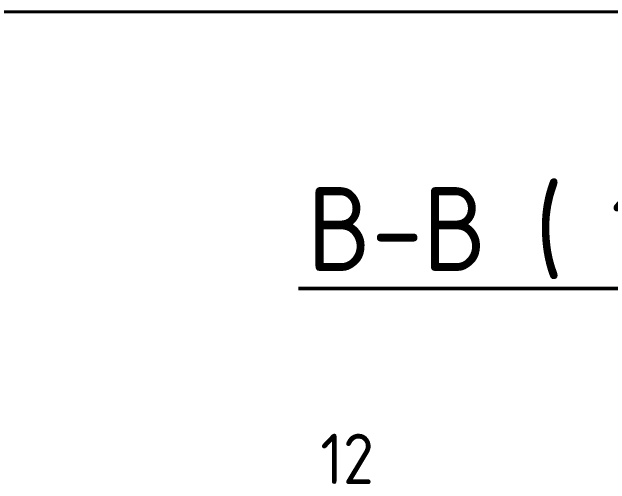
# Model space of a CAD drawing. Header units: millimetres. Extents: x 0 to 5945, y 0 to 4205.
# Drawn here: x 1571.6 to 1750, y 82.9 to 223.5 of the extents above; entities that cross this region are included whole.
import ezdxf

# ---------------------------------------------------------------- set-up
doc = ezdxf.new("R2010")
doc.units = ezdxf.units.MM
doc.header["$LTSCALE"] = 5
doc.layers.get('0').update_dxf_attribs({"color": 3, "lineweight": 25})
for name, color, linetype, lineweight in [('가시적인 것(ISO)', 3, 'Continuous', 40), ('경계(ISO)', 7, 'Continuous', 25), ('기호(ISO)', 5, 'Continuous', 25)]:
    doc.layers.add(name, color=color, linetype=linetype, lineweight=lineweight)
doc.styles.add('문자 텍스트_M2B', font='isocp.shx')
doc.styles.add('텍스트 스타일513', font='isocp.shx')

# ---------------------------------------------------------------- blocks, each defined once
blk = doc.blocks.new('경계 Default Border')
at = {"layer": '경계(ISO)', "color": 2, "insert": (332.725, 16.571), "char_height": 3, "attachment_point": 7, "style": '문자 텍스트_M2B'}
blk.add_mtext('12', dxfattribs=at)

msp = doc.modelspace()

# ---------------------------------------------------------------- linework, layer by layer
at = {"layer": '가시적인 것(ISO)'}
msp.add_line((2034.237, 223.518), (1479.237, 223.518), dxfattribs=at)
at = {"layer": '기호(ISO)', "color": 7, "lineweight": 50}
msp.add_line((1657.133, 141.143), (1812.705, 141.143), dxfattribs=at)

# ---------------------------------------------------------------- block references
at = {"xscale": 5, "yscale": 5, "zscale": 5}
msp.add_blockref('경계 Default Border', (0, 0), dxfattribs=at)

# ---------------------------------------------------------------- texts
at = {"layer": '기호(ISO)', "color": 7, "insert": (1659.733, 143.907), "char_height": 25, "attachment_point": 7, "style": '텍스트 스타일513'}
msp.add_mtext('B-B ( 1:1 )', dxfattribs=at)

doc.saveas('drawing.dxf')
